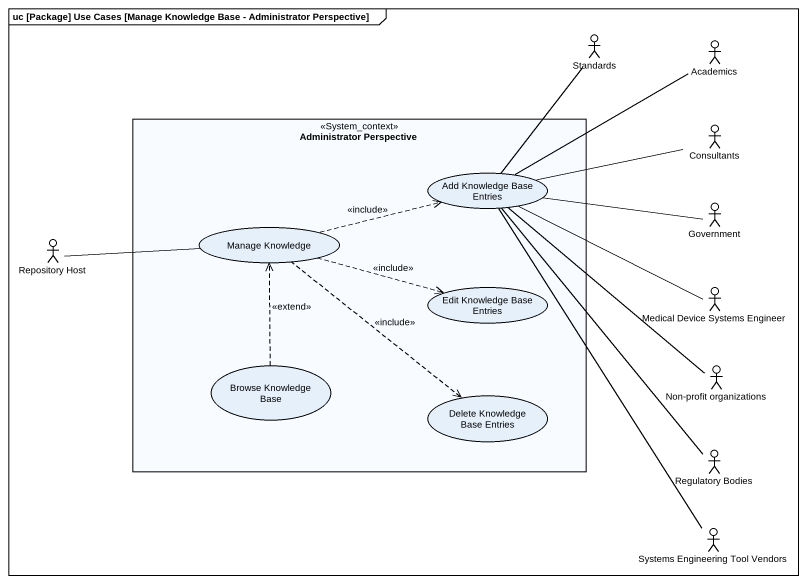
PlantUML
@startuml
mainframe uc [Package] Use Cases [Manage Knowledge Base - Administrator Perspective]
actor Standards
actor Academics
rectangle "Administrator Perspective" as Administrator_Perspective <<System_context>> {
  usecase "Add Knowledge Base Entries" as Add_Knowledge_Base_Entries
  usecase "Manage Knowledge" as Manage_Knowledge
  usecase "Edit Knowledge Base Entries" as Edit_Knowledge_Base_Entries
  usecase "Browse Knowledge Base" as Browse_Knowledge_Base
  usecase "Delete Knowledge Base Entries" as Delete_Knowledge_Base
}
actor Consultants
actor Government
actor "Repository Host" as Repository_Host
actor "Medical Device Systems Engineer" as Medical_Device_Systems
actor "Non-profit organizations" as Non_profit_organizations
actor "Regulatory Bodies" as Regulatory_Bodies
actor "Systems Engineering Tool Vendors" as Systems_Engineering_Tool
Standards -- Add_Knowledge_Base_Entries
Academics -left- Add_Knowledge_Base_Entries
Consultants -left- Add_Knowledge_Base_Entries
Government -left- Add_Knowledge_Base_Entries
Repository_Host -right- Manage_Knowledge
Manage_Knowledge .right.> Add_Knowledge_Base_Entries : <<include>>
Manage_Knowledge .right.> Edit_Knowledge_Base_Entries : <<include>>
Manage_Knowledge ..> Delete_Knowledge_Base : <<include>>
Medical_Device_Systems -left- Add_Knowledge_Base_Entries
Browse_Knowledge_Base .up.> Manage_Knowledge : <<extend>>
Non_profit_organizations -up- Add_Knowledge_Base_Entries
Regulatory_Bodies -up- Add_Knowledge_Base_Entries
Systems_Engineering_Tool -up- Add_Knowledge_Base_Entries
@enduml
